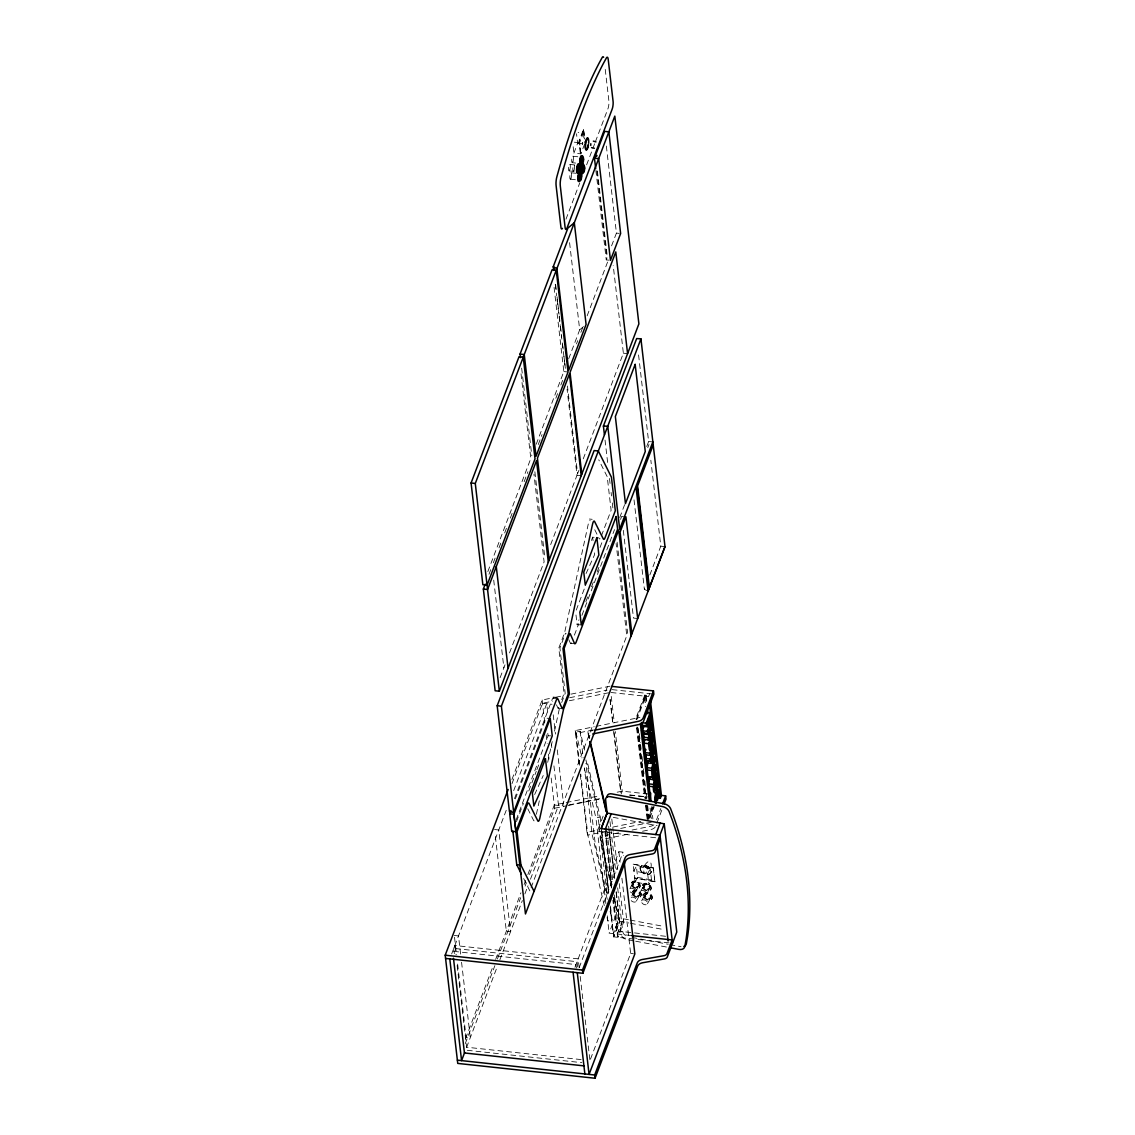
<?xml version="1.0" encoding="UTF-8"?>
<svg xmlns="http://www.w3.org/2000/svg" width="1135" height="1135" viewBox="0 0 1135 1135"><rect width="100%" height="100%" fill="white"/><g stroke="black" fill="none" stroke-linecap="round" stroke-linejoin="round"><path stroke-width="0.75" stroke-dasharray="5 3.75" d="M536.387 814.235L539.409 800.388M547.694 762.337L552.206 741.566M554.476 731.195L559.371 708.708M669.068 942.844L613.709 936.857L619.497 921.549L616.064 891.996M584.624 144.046L580.893 153.849L573.899 153.097L577.616 143.294L576.523 133.788M580.226 152.629L578.921 141.265L583.461 129.319L584.638 135.845M580.666 152.686L579.361 141.322L583.901 129.362M580.893 153.849L579.63 142.769L583.347 132.965L578.098 132.384M565.982 219.211L579.744 182.976M586.625 164.845L594.768 143.436M595.393 141.776L607.906 108.832A5.533 1.348 -83.8 0 0 608.857 100.674L605.012 67.447M487.837 571.6L530.825 458.441L520.667 370.748M536.217 444.253L563.825 371.571L553.667 283.878M568.678 358.802L579.687 329.817L569.529 242.124M609.055 260.185L606.26 259.872L606.984 257.971L596.826 170.278M611.581 245.841L616.433 233.086L606.274 145.408M488.972 574.282L490.831 569.373M493.342 562.776L495.229 557.81M499.003 547.879L500.89 542.913M504.664 532.982L506.55 528.016M510.324 518.085L512.211 513.119M524.157 481.666L527.931 471.734M538.26 444.523L542.019 434.606M555.824 398.272L557.711 393.306M560.846 385.049L563.357 378.452M576.481 343.919L577.729 340.613M580.865 332.356L583.376 325.759M587.135 315.856L608.459 259.731M500.124 677.652L505.118 664.5M509.53 652.909L544.105 561.868L533.947 474.175M550.674 544.587L577.02 475.21L567.074 389.277M578.85 470.401L577.601 473.692L567.443 386.013M583.248 458.838L623.37 353.198L613.212 265.505M591.42 540.459L592.654 537.181L596.854 537.635M601.437 535.777L611.112 510.282L607.225 476.743L598.755 459.788M511.928 779.546L542.147 700.011L554.036 697.585M576.24 610.105L585.632 585.362M600.046 547.425L601.919 542.487M511.998 783.618L542.516 703.26L552.702 701.189M579.191 967.602L578.169 958.834L454.837 945.498L452.666 951.244L575.984 964.566L576.396 968.07M451.659 953.967L506.224 810.305M513.701 790.627L546.715 703.714L547.935 714.227M581.276 624.832L577.119 624.747L578.992 619.795M585.887 601.649L587.76 596.698M591.519 586.809L593.406 581.858M597.166 571.969L599.039 567.018M574.395 635.174L578.779 623.626M581.914 615.383L614.503 529.605M514.495 798.643L552.078 699.671A6.157 1.504 -83.8 0 1 553.809 698.692M620.533 519.404L621.696 516.34L625.91 516.794M515.347 798.927L546.034 718.1L550.248 718.554M516.127 819.896L548.077 735.778L547.708 732.572M561.726 699.642L564.052 693.513L558.789 648.071L564.606 632.734L588.341 523.746A5.547 1.348 -83.8 0 1 590.214 520.766M516.482 821.584L523.15 804.062A6.285 1.532 -83.8 0 1 523.448 803.381M561.697 702.565L565.187 693.371L559.924 647.929L565.145 634.153A3.589 0.865 -83.8 0 1 566.081 633.458M528.768 790.996L536.245 771.318M536.869 769.672L539.366 763.117M465.549 1038.624L493.243 965.715M495.64 959.387L520.937 892.805M524.086 884.52L525.647 880.419M527.86 874.574L554.306 804.985L564.492 802.899M465.293 1043.533L494.888 965.644M497.4 959.018L520.695 897.7M525.094 886.109L526.356 882.789M529.506 874.503L554.674 808.219L551.057 776.922M466.556 1047.492L497.329 966.467M499.854 959.841L522.37 900.552M524.867 893.983L527.988 885.782M530.471 879.228L558.505 805.439L553.837 765.089M531.109 887.57L626.79 635.699L616.106 543.523M644.723 695.131L635.572 719.207L636.976 719.363L646.113 695.287L644.723 695.131L645.531 702.154M636.281 719.278L645.418 695.216L646.226 702.224M603.125 816.122L597.322 831.43L656.91 837.871M649.646 693.684L648.553 696.549L645.758 696.252L646.368 701.501M605.749 832.338L606.842 829.472M621.129 794.032L622.221 791.166L615.312 731.536M574.963 967.275L618.859 851.718L623.058 852.172L623.47 855.677M579.162 967.729L623.058 852.172M648.355 818.321L652.738 806.758M648.667 819.399L653.547 806.559M649.972 817.867L654.242 806.644M630.634 935.481L609.098 933.154L614.915 917.846L612.886 900.31M656.555 819.754L660.783 808.602M616.177 891.557L619.611 921.223L613.68 936.857L610.247 907.177M656.924 823.003L662.372 808.659M617.525 934.062L623.342 918.754L628.407 919.719M613.439 898.906L617.88 937.311L623.725 922.003L623.342 918.754M590.512 1059.083L630.649 953.443L621.696 876.277M619.738 517.546L624.761 504.337M646.723 446.523L648.61 441.572L638.494 354.262M647.801 447.644L649.007 444.438M648.057 591.151L644.382 589.32L645.602 586.114M649.858 574.934L660.797 546.162L650.837 460.228M643.105 872.233C644.084 876.929 650.312 868.672 647.659 866.587C643.744 866.204 642.382 871.964 645.12 873.468M646.198 866.629L646.737 867.906L648.198 867.864M586.086 573.515L594.669 554.49L594.258 551.028M534.656 794.528L543.239 775.503M633.188 864.175L653.476 868.005L633.188 864.175L635.089 882.051L648.95 884.662L651.518 879.994L650.241 868.899L636.38 866.289L633.798 870.956L647.659 873.581L650.241 868.899M630.265 887.84L633.231 882.477M635.089 882.051L637.657 877.383L636.38 866.289M634.266 891.372L630.521 898.14A3.263 2.213 28.9 0 1 634.848 897.87A3.263 2.213 28.9 0 1 635.87 901.687A3.263 2.213 28.9 0 1 631.202 900.637M635.33 892.181L639.062 885.413M640.551 891.557L644.283 884.789M636.366 901.077L640.097 894.309M641.63 900.835L645.361 894.054M646.383 894.494L650.114 887.726M655.037 881.526L634.593 877.993L654.881 881.824L653.476 868.005M647.461 903.772L651.192 896.99M579.687 329.817L586.086 324.468M605.849 903.573L595.932 818.023L600.145 816.945L586.951 760.379M610.46 906L612.077 919.96L607.863 921.038L607.069 917.605M555.724 697.245L564.223 695.514M571.004 694.138L610.062 686.193M569.685 697.727L607.041 690.137M569.344 700.749L609.211 692.648M579.034 763.954L575.175 730.628L594.272 726.74M596.003 726.386L635.941 718.242M637.515 717.93L639.913 717.433M579.758 765.288L575.913 732.118L580.169 731.252L584.553 750.093M593.335 729.89L576.069 733.409L575.175 730.628M566.195 802.558L600.145 795.649M617.128 792.202L622.221 791.166L647.787 793.933M568.99 804.942L600.188 798.6M554.674 808.219L566.564 805.807M568.266 805.467L600.514 798.898M580.255 774.481L586.965 832.352L599.11 829.884M612.999 827.046L640.778 821.385M606.842 831.26L587.845 835.133L586.965 832.352M620.661 828.436L651.731 822.109M618.632 832.792L605.182 835.53A5.547 3.66 -6.6 0 0 600.855 839.971L611.581 885.953M632.082 830.054L650.554 826.28A6.285 4.157 -6.6 0 0 654.356 824.393M627.414 834.324L605.565 838.779A5.547 3.66 -6.6 0 0 601.238 843.22L611.552 887.485M642.538 831.246L650.937 829.529A6.285 4.157 -6.6 0 0 655.718 826.181M548.077 735.778L550.858 735.849M648.61 441.572L652.866 441.87M574.367 142.187L579.63 142.769M577.616 143.294L582.879 143.861M572.834 156.219L581.233 157.127M572.281 162.702L575.644 163.071M569.713 164.419L578.126 165.327M569.174 170.903L574.211 171.442M570.948 172.719L577.672 173.442M570.394 179.202L575.445 179.741M616.433 233.086L619.228 233.399M623.37 353.198L627.584 353.652M563.825 371.571L568.025 372.025M577.02 475.21L581.233 475.664M589.363 519.021L592.172 519.319M660.797 546.162L664.996 546.616M637.686 618.518L633.486 618.064L623.328 530.371M570.678 643.304L574.877 643.758M612.134 689.626L653.845 694.138M611.098 692.506L644.354 696.096L645.574 706.623M553.085 697.032L557.285 697.486M553.298 698.138L557.498 698.592M542.516 703.26L552.007 704.282M558.108 708.183L562.322 708.637M629.882 794.982L647.39 796.869M629.542 795.153L646.907 797.04M554.306 804.985L563.783 806.006M494.548 829.529L498.762 829.983L510.537 931.707L506.338 931.253L494.959 833.033M614.915 917.846L619.114 918.3L613.326 933.608L619.114 918.3L614.347 897.87M665.564 936.276L618.618 931.197L614.361 894.366M630.649 953.443L633.443 953.74M454.312 935.481L458.512 935.935L460.739 955.216M581.148 1059.593L466.627 1047.222L456.866 963.033M467.294 1050.286L581.815 1062.658M613.255 817.356L657.151 825.67M637.657 877.383L651.518 879.994M630.095 920.045L663.861 926.43M619.611 921.223L628.79 922.968M630.478 923.28L664.245 929.678M632.067 937.425L668.217 944.277M669.934 944.604L680.262 946.562A7.037 4.767 28.9 0 0 681.028 946.675M633.968 940.887L627.073 939.581A5.547 3.76 28.9 0 1 621.171 934.218L616.319 892.394M635.685 941.213L666.671 947.072M594.74 529.733L599.11 538.472A6.285 1.532 -83.8 0 0 600.074 538.728M527.775 808.787L533.62 820.449A5.547 1.348 -83.8 0 0 534.798 820.179M523.675 878.561L529.846 890.89M568.834 639.7L570.167 642.75A6.157 1.504 -83.8 0 0 571.742 642.14M556.476 704.807L557.824 707.857A3.589 0.865 -83.8 0 0 558.817 707.289M589.491 738.403L588.696 734.998A5.547 3.66 -6.6 0 1 591.718 730.94M585.901 759.868L597.038 807.623L599.053 825.046M575.913 732.118L581.914 757.882M584.326 768.196L595.932 818.023M613.936 897.714L619.497 921.549M607.282 899.388L592.101 834.268L584.412 767.913M610.077 911.391L612.077 919.96M604.26 905.574L587.845 835.133L580.765 774.013M597.393 171.073L607.14 255.247M595.889 170.434L606.26 259.872M634.025 499.868L644.382 589.32M646.113 695.287L646.936 702.31M651.476 806.644L652.895 818.917M650.114 808.077L651.334 818.605M617.114 542.175L627.669 633.373M639.346 733.707L640.367 742.474M640.566 744.234L641.176 749.497M641.984 756.506L642.594 761.769M643.403 768.792L644.013 774.056M644.836 781.064L645.446 786.328M646.255 793.337L646.865 798.6M647.674 805.623L649.092 817.895M605.026 440.068L607.863 464.513M609.481 478.473L610.091 483.723M611.098 492.448L611.51 495.938M612.318 502.918L612.914 508.168M637.998 728.131L646.113 798.274M646.936 805.297L648.752 821.073M637.657 727.095L645.985 798.997M646.794 806.02L648.213 818.292M637.288 728.046L645.418 798.203M646.226 805.212L648.057 821.002M636.948 727.024L645.077 797.167M646.099 805.935L647.716 819.967M653.306 868.289L654.881 881.824M636.593 727.975L644.723 798.132M645.531 805.141L647.149 819.172M647.659 873.581L648.95 884.662M611.24 696.45L614.29 722.768M592.654 537.181L593.066 540.643M610.148 699.33L612.999 723.875M614.021 732.642L620.916 792.273M610.034 699.657L612.872 724.215M613.68 731.224L620.802 792.613M555.639 284.474L556.249 289.723M557.058 296.746L557.668 302.009M557.867 303.754L559.087 314.281M559.285 316.041L560.307 324.809M560.506 326.554L561.726 337.081M562.549 344.104L563.159 349.353M563.967 356.376L564.577 361.639M564.776 363.384L565.386 368.648L556.278 293.043M555.256 284.275L556.065 291.284M618.859 851.718L620.079 862.245M609.992 821.626L610.602 826.862M610.8 828.607L615.851 872.177M617.667 887.854L622.718 931.424A5.547 3.76 28.9 0 0 628.62 936.772M608.658 826.181L614.716 878.462M608.956 830.607L614.446 877.965M607.041 831.231L612.928 882.094M605.366 829.103L611.85 884.959L605.579 830.848M613.269 897.232L617.908 937.311M604.955 831.912L611.467 888.038M600.145 816.945L600.741 822.18M601.763 830.919L608.842 892.025M601.522 831.884L608.63 893.273L601.167 828.649M610.261 907.305L613.709 936.857M575.984 615L577.119 624.747M588.639 734.544L589.008 737.793M599.252 826.791L607.126 894.735L595.194 843.575L585.915 763.429M587.902 731.607L588.285 734.856M600.06 836.566L600.443 839.815M607.268 915.803L609.098 933.154M580.169 731.252L583.191 757.442M534.869 471.763L544.828 557.696M521.66 368.123L531.818 455.816M553.227 714.809L555.455 734.09M557.285 749.88L563.584 804.247M580.198 976.37L589.959 1060.558M577.687 966.963L577.077 961.7L453.745 948.363L454.355 953.627M551.397 744.049L551.794 747.554M542.147 700.011L544.757 722.541M546.176 734.827L547.198 743.595M548.418 754.122L549.226 761.131M493.711 580.113L503.869 667.806M461.562 962.239L470.287 1037.645L466.088 1037.191L457.362 961.785M454.511 937.226L456.54 954.762M454.837 945.498L455.859 954.265M583.461 129.319L584.582 139.052M583.347 132.965L584.44 142.471M573.161 146.755L573.899 153.097M611.793 819.03L613.198 831.246M613.411 832.991L617.639 869.637M619.256 883.612L623.697 922.003M609.325 832.21L614.574 877.596M629.826 888.776A3.263 2.213 28.9 0 1 634.266 889.315A3.263 2.213 28.9 0 1 634.678 892.904A3.263 2.213 28.9 0 1 630.166 891.727M592.356 730.727A5.547 3.66 -6.6 0 1 593.023 730.557M589.065 738.247A5.547 3.66 -6.6 0 1 589.987 735.537M644.652 865.352C652.994 879.526 653.845 851.69 644.652 865.352M582.255 143.691C582.822 146.599 582.979 139.719 582.255 143.691M635.472 881.455L634.735 881.469A3.263 2.213 28.9 0 0 634.295 885.343A3.263 2.213 28.9 0 0 639.133 885.229A3.263 2.213 28.9 0 0 635.472 881.455M635.16 882.037L634.408 882.051A3.263 2.213 28.9 0 0 633.968 885.924A3.263 2.213 28.9 0 0 638.806 885.811A3.263 2.213 28.9 0 0 635.16 882.037M634.834 882.619L634.082 882.633A3.263 2.213 28.9 0 0 633.656 886.506A3.263 2.213 28.9 0 0 638.494 886.392A3.263 2.213 28.9 0 0 634.834 882.619M646.539 883.768L645.787 883.782A3.263 2.213 28.9 0 0 645.347 887.655A3.263 2.213 28.9 0 0 650.185 887.542A3.263 2.213 28.9 0 0 646.539 883.768M646.212 884.349L645.46 884.378A3.263 2.213 28.9 0 0 645.02 888.237A3.263 2.213 28.9 0 0 649.858 888.123A3.263 2.213 28.9 0 0 646.212 884.349M645.886 884.931L645.134 884.959A3.263 2.213 28.9 0 0 644.708 888.833A3.263 2.213 28.9 0 0 649.546 888.705A3.263 2.213 28.9 0 0 645.886 884.931M636.508 890.351L635.756 890.365A3.263 2.213 28.9 0 0 635.33 894.238A3.263 2.213 28.9 0 0 640.168 894.125A3.263 2.213 28.9 0 0 636.508 890.351M636.182 890.932L635.444 890.947A3.263 2.213 28.9 0 0 635.004 894.82A3.263 2.213 28.9 0 0 639.842 894.706A3.263 2.213 28.9 0 0 636.182 890.932M635.87 891.514L635.118 891.542A3.263 2.213 28.9 0 0 634.678 895.401A3.263 2.213 28.9 0 0 639.516 895.288A3.263 2.213 28.9 0 0 635.87 891.514M647.603 893.046L646.865 893.061A3.263 2.213 28.9 0 0 646.425 896.934A3.263 2.213 28.9 0 0 651.263 896.82A3.263 2.213 28.9 0 0 647.603 893.046M647.29 893.628L646.539 893.642A3.263 2.213 28.9 0 0 646.099 897.515A3.263 2.213 28.9 0 0 650.937 897.402A3.263 2.213 28.9 0 0 647.29 893.628M646.964 894.21L646.212 894.224A3.263 2.213 28.9 0 0 645.772 898.097A3.263 2.213 28.9 0 0 650.61 897.984A3.263 2.213 28.9 0 0 646.964 894.21M640.736 870.361A5.987 4.072 28.9 0 0 650.398 873.482A5.987 4.072 28.9 0 0 646.226 865.594A5.987 4.072 28.9 0 0 640.736 870.361M640.594 870.602A5.987 4.072 28.9 0 0 650.27 873.709A5.987 4.072 28.9 0 0 646.099 865.835A5.987 4.072 28.9 0 0 640.594 870.602M643.758 897.189A4.724 3.206 28.9 0 0 651.376 899.587A4.724 3.206 28.9 0 0 648.028 893.387A4.724 3.206 28.9 0 0 643.758 897.189M641.842 902.694A3.263 2.213 28.9 0 0 647.12 904.24A3.263 2.213 28.9 0 0 644.666 899.97A3.263 2.213 28.9 0 0 641.842 902.694M644.07 896.607A4.724 3.206 28.9 0 0 651.703 899.005A4.724 3.206 28.9 0 0 648.34 892.805A4.724 3.206 28.9 0 0 644.07 896.607M632.649 894.508A4.724 3.206 28.9 0 0 640.282 896.905A4.724 3.206 28.9 0 0 636.919 890.691A4.724 3.206 28.9 0 0 632.649 894.508M632.975 893.926A4.724 3.206 28.9 0 0 640.608 896.324A4.724 3.206 28.9 0 0 637.246 890.11A4.724 3.206 28.9 0 0 632.975 893.926M642.68 887.925A4.724 3.206 28.9 0 0 650.298 890.322A4.724 3.206 28.9 0 0 646.95 884.122A4.724 3.206 28.9 0 0 642.68 887.925M640.764 893.429A3.263 2.213 28.9 0 0 646.042 894.976A3.263 2.213 28.9 0 0 643.588 890.691A3.263 2.213 28.9 0 0 640.764 893.429M643.006 887.343A4.724 3.206 28.9 0 0 650.625 889.741A4.724 3.206 28.9 0 0 647.276 883.527A4.724 3.206 28.9 0 0 643.006 887.343M631.627 885.598A4.724 3.206 28.9 0 0 639.246 888.01A4.724 3.206 28.9 0 0 635.898 881.796A4.724 3.206 28.9 0 0 631.627 885.598M631.954 885.016A4.724 3.206 28.9 0 0 639.572 887.414A4.724 3.206 28.9 0 0 636.21 881.214A4.724 3.206 28.9 0 0 631.954 885.016M569.827 169.782A3.263 0.795 -83.8 0 0 569.926 164.462A3.263 0.795 -83.8 0 0 568.578 168.718A3.263 0.795 -83.8 0 0 569.827 169.782M571.061 178.081A3.263 0.795 -83.8 0 0 571.146 172.761A3.263 0.795 -83.8 0 0 569.813 177.017A3.263 0.795 -83.8 0 0 571.061 178.081M572.948 161.581A3.263 0.795 -83.8 0 0 573.033 156.275A3.263 0.795 -83.8 0 0 571.699 160.532A3.263 0.795 -83.8 0 0 572.948 161.581M574.04 170.207A3.263 0.795 -83.8 0 0 574.14 164.901A3.263 0.795 -83.8 0 0 572.792 169.143A3.263 0.795 -83.8 0 0 574.04 170.207"/><path stroke-width="1.5" d="M653.391 759.726L651.674 770.466M657.023 786.782L656.739 783.178L655.235 787.108C654.895 795.947 658.172 782.058 656.654 789.038M644.226 732.841L643.233 739.367M648.837 739.963L651.121 726.471L650.483 734.161L651.901 733.196L652.185 735.707L650 736.885L648.837 739.963L642.524 739.282M646.354 770.693L646.524 769.232M652.1 743.865L652.1 740.971M653.192 753.441L653.178 750.278M644.935 732.884L645.035 733.707M649.788 733.792L650.412 730.415M650.412 726.4L648.128 739.892M654.271 783.76L655.916 775.858L653.419 779.617L647.12 778.936M647.376 768.622L647.12 772.907M652.157 746.66L652.214 735.962L649.263 743.723L650.213 750.192L651.192 749.171M645.46 755.896L645.659 754.463M590.796 143.719L590.753 145.479M652.029 769.005L653.817 761.67M646.07 769.87L652.37 770.552C652.852 769.757 658.399 748.206 651.277 761.06L644.978 760.379M654.257 786.768C654.739 785.973 660.286 764.422 653.15 777.276L646.851 776.595M648.028 761.542L646.766 769.941M648.766 782.327L649.901 777.773M652.37 770.552L654.03 759.641L651.547 763.387L645.247 762.706M656.186 792.258C653.022 797.125 654.214 777.432 655.888 776.851M650.61 761.358L650.823 760.606M651.547 763.387L651.05 759.074L652.455 751.583L652.767 753.91L653.136 753.087L652.838 749.526L650.61 755.385L645.02 754.775M652.668 767.842L651.93 772.013L652.724 779.532M650.71 793.095L650.412 801.423M672.53 943.213L659.988 835.005L601.167 828.649L606.955 813.327L590.285 741.808M471.082 482.999L519.035 356.716L523.249 357.17L535.025 458.895L487.057 585.163L482.857 584.709L471.082 482.999L475.281 483.453L614.815 116.111L638.891 323.872L499.343 691.215L495.144 690.761L483.354 589.051L485.227 584.128M520.043 354.092L552.036 269.846L556.249 270.3L568.025 372.025L536.032 456.27L524.242 354.546L520.043 354.092L520.44 357.596M553.227 266.739L567.897 228.092L574.31 222.744L586.086 324.468L568.678 370.336L556.888 268.612L553.227 266.739L553.625 270.243M594.47 158.162L595.194 156.247L596.599 156.389L596.967 155.438L595.563 155.282L604.643 131.376L608.842 131.83L620.632 233.54L610.46 260.326L598.67 158.616L594.47 158.162L595.691 168.675M497.187 705.743L594.13 450.552L598.329 451.006L611.439 477.197L615.312 510.736L605.026 537.834A6.285 1.532 -83.8 0 1 603.323 538.926L594.556 521.447A5.547 1.348 -83.8 0 0 592.541 524.2L568.805 633.188L562.988 648.525L568.252 693.967L563.031 707.743A3.589 0.865 -83.8 0 1 562.024 708.311L558.009 699.146A6.157 1.504 -83.8 0 0 556.292 700.125L513.673 812.291L509.473 811.837L497.187 705.743L501.386 706.197L640.934 338.854L636.678 338.556L603.409 426.093L604.43 434.833M601.167 828.649L607.111 813.015L664.23 823.84L676.772 932.048L667.295 956.989A3.589 2.369 -6.6 0 1 664.429 958.919L642.58 962.764A6.157 4.072 -6.6 0 0 637.657 966.084L595.052 1078.25L457.745 1063.41L445.204 955.202L508.154 789.492M515.9 831.529L513.9 814.221L550.248 718.554L552.248 735.877L515.9 831.529L511.743 831.444L509.7 813.767L510.949 810.475M652.866 441.87L619.682 529.194L607.75 426.178L603.409 426.093M464.683 1052.415L461.576 1060.615L449.786 958.891M640.934 338.854L664.996 546.616L525.462 913.959L501.386 706.197M611.793 686.377L653.476 690.889L643.176 717.973A6.285 4.157 -6.6 0 1 638.395 721.321L594.712 730.216M643.885 726.443L642.24 730.784L642.524 733.309M605.366 829.103L611.183 813.795M650.185 712.709L646.198 723.194L646.482 725.719L648.142 721.378L648.78 726.982L647.134 731.309L647.432 733.848L651.405 723.364L651.121 720.824L650.114 723.463M641.587 725.194L647.191 725.804L646.893 723.265L650.88 712.78L645.971 712.255M650.468 715.234L648.979 719.179L649.305 721.973M647.191 725.804L648.837 721.463L649.49 727.053L647.83 731.394L648.128 733.919L641.828 733.238M648.312 720.526L651.816 720.909L650.327 724.839L649.674 719.249L651.178 715.32L650.88 712.78M643.659 743.113L644.85 740.006M648.128 733.919L652.114 723.435L651.816 720.909M644.765 752.576L645.943 749.469M651.518 735.877L648.567 743.652L649.362 749.824L650.27 749.625M649.546 743.936L650.539 741.311M652.611 745.34L649.66 753.101L649.915 755.314L651.589 750.916M650.61 755.385L650.355 753.186L653.306 745.411L653.902 753.526L651.32 761.429L645.02 760.748M651.064 753.342L651.76 751.512M652.809 754.974L652.1 756.52M653.036 769.785L653.774 767.827M652.597 771.275L655.392 771.587L656.115 769.658C655.278 754.364 650.369 777.787 653.419 779.617M445.587 958.437L582.879 973.277L582.51 970.042L625.115 857.876A6.157 4.072 -6.6 0 1 630.038 854.556L651.887 850.711A3.589 2.369 -6.6 0 0 654.753 848.767L664.23 823.84M582.879 973.277L625.498 861.125A6.157 4.072 -6.6 0 1 630.422 857.79L652.27 853.96A3.589 2.369 -6.6 0 0 655.136 852.016L660.371 838.24M654.739 783.632L656.512 778.979L657.094 784.072M655.335 789.69L656.03 783.093L654.54 787.037L654.838 789.577M657.335 798.529L656.612 800.416L656.03 795.394L656.044 800.09M657.534 797.962L660.343 798.274L661.435 795.394L650.454 700.692M662.599 803.821L665.635 795.848L660.414 795.294M664.188 803.878L666.004 799.097L665.635 795.848M655.789 834.551L660.144 823.059M595.052 1078.25L594.669 1075.001L637.274 962.835A6.157 4.072 -6.6 0 1 642.197 959.515L664.046 955.67A3.589 2.369 -6.6 0 0 666.912 953.74L672.147 939.964L631.443 935.566M653.221 444.906L637.6 485.936L649.39 587.66L648.298 587.093M649.39 587.66L664.996 546.616M656.64 790.911L657.449 789.648L658.272 794.174M653.618 765.331L654.455 764.181L654.966 765.671M655.264 792.727C651.206 792.883 654.852 778.411 655.079 775.9M653.207 759.684L650.837 763.316L650.341 759.003L651.263 755.073M650.568 760.989L653.561 756.69L654.129 757.811M653.462 775.702L655.448 772.921L656.058 774.921M649.887 736.998L651.49 735.636L651.192 733.111L649.788 734.09M644.95 749.682L644.254 748.206M594.371 148.288L591.548 147.593M593.364 141.137L595.96 141.889M483.354 589.051L487.568 589.505L536.529 460.597L548.318 562.322M641.289 722.669L646.893 723.265M643.176 726.372L649.49 727.053M641.53 730.713L647.83 731.394M649.092 732.884L651.901 733.196M643.446 733.99L649.745 734.671M642.977 737.14L648.567 737.75M642.963 743.042L649.263 743.723M644.056 752.505L650.355 753.186M644.737 758.393L651.05 759.074M645.801 767.544L652.1 768.225M646.865 776.751L653.164 777.432L653.902 775.517C652.143 773.389 655.377 761.642 655.392 771.587M648.383 783.831L653.987 784.441M647.957 786.144L654.257 786.825L657.208 779.05C660.769 787.633 652.256 794.855 655.491 803.396M509.7 813.767L513.9 814.221M512.864 831.146L516.737 864.7L520.951 865.154L534.046 891.344M445.204 955.202L582.51 970.042M584.255 1065.907L464.442 1052.968L453.475 958.252M457.362 1060.161L594.669 1075.001M670.118 947.725L678.716 949.357A7.037 4.767 28.9 0 0 684.831 946.391L686.065 939.283A401.194 272.159 28.9 0 0 672.232 819.896L669.012 811.341A6.725 4.568 28.9 0 0 662.953 806.659L610.531 796.727A5.533 3.746 28.9 0 0 605.622 800.033L607.239 813.979M516.737 864.7L521.362 873.936M649.461 792.386L648.652 786.214M589.86 741.652L606.147 811.468M649.844 746.475L651.334 742.545M627.584 353.652L615.794 251.927L570.025 372.436L581.801 474.146M653.476 690.889L653.845 694.138L643.559 721.222A6.285 4.157 -6.6 0 1 638.778 724.57L593.406 733.806A5.547 3.66 -6.6 0 0 592.725 733.976M649.362 703.558L660.343 798.274M637.686 618.518L625.91 516.794L620.093 532.102L631.869 633.827M654.852 770.708L655.264 774.212M654.285 767.955L654.696 771.502M657.562 796.103L657.108 792.769L657.137 796.855M647.376 710.283L647.787 713.787M656.981 844.809L668.118 941.014M641.715 722.456L650.866 801.381M645.943 762.777L645.446 758.478L646.354 754.534M647.546 776.681L647.815 779.007M630.989 636.153L618.703 530.059L576.098 642.226A6.157 1.504 -83.8 0 1 574.367 643.205L570.352 634.039A3.589 0.865 -83.8 0 0 569.344 634.607L564.123 648.383L569.387 693.826L563.57 709.162L539.834 818.151A5.547 1.348 -83.8 0 1 537.82 820.903L529.052 803.41A6.285 1.532 -83.8 0 0 527.349 804.516L517.063 831.6L520.951 865.154M640.367 723.889L649.305 801.055M581.233 475.664L569.444 373.94L537.437 458.185L549.226 559.91M624.278 862.699L634.848 953.897L589.065 1074.405L577.289 972.681M553.61 266.924L554.008 270.442M573.076 972.227L584.865 1073.937M496.279 566.535L508.069 668.26M475.281 483.453L499.343 691.215M683.809 946.448A7.037 4.767 28.9 0 0 686.377 943.582L687.611 936.474A401.194 272.159 28.9 0 0 673.779 817.086L670.572 808.546A6.725 4.568 28.9 0 0 664.5 803.864L612.077 793.933A5.533 3.746 28.9 0 0 607.168 797.238M562.463 228.362A5.547 1.348 -83.8 0 1 560.903 226.957L556.107 185.601A7.037 1.717 -83.8 0 1 556.916 176.592L559.243 168.278A401.194 97.596 -83.8 0 1 599.323 62.737L602.259 57.388A6.725 1.632 -83.8 0 1 603.636 57.317M588.469 144.854A5.987 1.461 -83.8 0 1 585.802 148.898A5.987 1.461 -83.8 0 1 586.88 138.853A5.987 1.461 -83.8 0 1 588.639 143.294M588.114 144.812A5.987 1.461 -83.8 0 1 585.617 149.366A5.987 1.461 -83.8 0 1 586 140.187A5.987 1.461 -83.8 0 1 588.299 140.385M579.105 170.789A3.263 0.795 -83.8 0 1 577.914 170.917A3.263 0.795 -83.8 0 1 578.481 166.136A3.263 0.795 -83.8 0 1 579.574 166.845L579.588 167.597A3.263 0.795 -83.8 0 1 579.446 169.271M577.474 173.187A4.724 1.149 -83.8 0 1 576.864 167.157A4.724 1.149 -83.8 0 1 578.935 164.873M578.694 170.434A4.724 1.149 -83.8 0 1 578.424 171.484M577.204 171.484A3.263 0.795 -83.8 0 1 577.19 167.54A3.263 0.795 -83.8 0 1 578.325 165.369M579.9 180.025A3.263 0.795 -83.8 0 1 579.091 178.294A3.263 0.795 -83.8 0 1 579.843 174.123A3.263 0.795 -83.8 0 1 580.794 175.145L580.808 175.897A3.263 0.795 -83.8 0 1 580.524 178.379M579.02 181.203A4.724 1.149 -83.8 0 1 577.999 176.053A4.724 1.149 -83.8 0 1 580.155 173.173M579.659 179.784A4.724 1.149 -83.8 0 1 579.347 180.621M578.807 180.11A3.263 0.795 -83.8 0 1 578.254 177.103A3.263 0.795 -83.8 0 1 579.347 173.627M582.227 162.589A3.263 0.795 -83.8 0 1 581.035 162.731A3.263 0.795 -83.8 0 1 581.588 157.949A3.263 0.795 -83.8 0 1 582.681 158.645M581.233 164.121A4.724 1.149 -83.8 0 1 579.73 163.057A4.724 1.149 -83.8 0 1 580.666 156.502A4.724 1.149 -83.8 0 1 582.17 157.566M580.482 163.568A3.263 0.795 -83.8 0 1 580.141 160.602A3.263 0.795 -83.8 0 1 581.006 157.297M581.233 157.127A3.263 0.795 -83.8 0 1 581.432 157.183M582.411 163.383A4.724 1.149 -83.8 0 1 580.595 162.802A4.724 1.149 -83.8 0 1 582.085 155.793A4.724 1.149 -83.8 0 1 582.879 161.17M583.503 170.505A3.263 0.795 -83.8 0 1 582.198 171.726A3.263 0.795 -83.8 0 1 582.624 166.76A3.263 0.795 -83.8 0 1 583.787 167.271M582.014 173.329A4.724 1.149 -83.8 0 1 580.808 170.974A4.724 1.149 -83.8 0 1 581.872 164.901A4.724 1.149 -83.8 0 1 583.262 166.192M581.787 172.236A3.263 0.795 -83.8 0 1 581.347 168.377A3.263 0.795 -83.8 0 1 582.709 166.079M583.773 170.959A4.724 1.149 -83.8 0 1 581.744 172.094A4.724 1.149 -83.8 0 1 583.078 164.518A4.724 1.149 -83.8 0 1 583.986 169.796M655.59 796.969L656.186 803.466L656.739 795.479L657.321 800.501L658.03 798.614L657.803 792.854L658.413 797.593L659.137 795.706L658.158 789.719L655.59 796.969M652.072 743.155L650.738 747.1L650.256 744.007L651.745 740.077L652.072 743.155M563.442 168.732L561.116 177.046A7.037 1.717 -83.8 0 0 560.307 186.055L565.102 227.411A5.547 1.348 -83.8 0 0 567.06 227.908L612.106 109.286A5.533 1.348 -83.8 0 0 613.056 101.129L608.19 59.162A6.725 1.632 -83.8 0 0 606.459 57.842L603.522 63.191A401.194 97.596 -83.8 0 0 563.442 168.732M635.16 364.392L615.354 416.531L625.456 503.642L645.262 451.503L635.16 364.392M596.854 537.635L583.773 572.068L585.277 585.064L598.869 554.944L596.854 537.635M616.149 516.553L579.815 612.205L581.276 624.832L617.61 529.18L616.149 516.553M545.438 758.648L532.358 793.081L533.861 806.063L547.439 775.957L545.438 758.648M637.203 487L636.281 489.426L648.057 591.151L648.979 588.724L637.203 487M584.681 168.122L584.653 167.37A3.263 0.795 -83.8 0 0 583.291 167.512A3.263 0.795 -83.8 0 0 583.404 172.421A3.263 0.795 -83.8 0 0 584.681 168.122M583.574 159.496L583.56 158.744A3.263 0.795 -83.8 0 0 582.198 158.9A3.263 0.795 -83.8 0 0 582.298 163.795A3.263 0.795 -83.8 0 0 583.574 159.496M581.688 175.996L581.673 175.23A3.263 0.795 -83.8 0 0 580.311 175.386A3.263 0.795 -83.8 0 0 580.411 180.295A3.263 0.795 -83.8 0 0 581.688 175.996M580.467 167.696L580.439 166.93A3.263 0.795 -83.8 0 0 579.077 167.086A3.263 0.795 -83.8 0 0 579.191 171.995A3.263 0.795 -83.8 0 0 580.467 167.696M579.304 171.569A4.724 1.149 -83.8 0 0 579.375 163.965A4.724 1.149 -83.8 0 0 577.46 170.264A4.724 1.149 -83.8 0 0 579.304 171.569M580.524 179.869A4.724 1.149 -83.8 0 0 580.595 172.265A4.724 1.149 -83.8 0 0 578.694 178.564A4.724 1.149 -83.8 0 0 580.524 179.869"/></g></svg>
